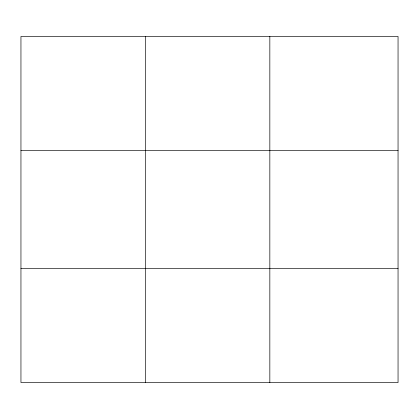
<?xml version="1.0" encoding="UTF-8"?>
<svg xmlns="http://www.w3.org/2000/svg" width="419" height="419" viewBox="0 0 419 419"><rect width="100%" height="100%" fill="white"/><g stroke="black" fill="none" stroke-linecap="round" stroke-linejoin="round"><path stroke-width="0.63" d="M145.393 36.453L145.393 382.547M269.836 36.453L269.836 382.547M398.05 150.667L398.05 36.453L20.95 36.453L20.95 382.547L398.05 382.547L398.05 150.667L20.95 150.667M20.95 268.333L398.05 268.333"/></g></svg>
